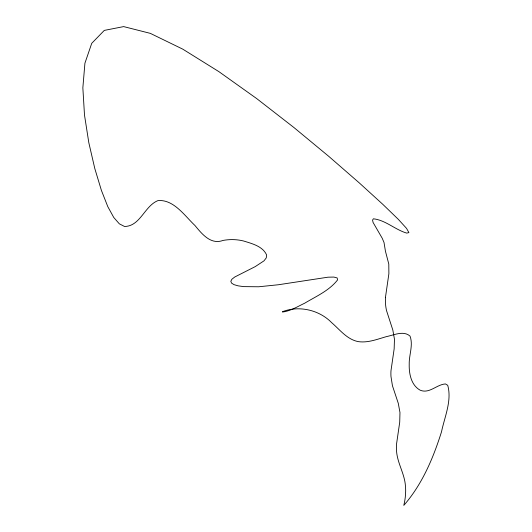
<?xml version="1.0" encoding="UTF-8"?>
<svg xmlns="http://www.w3.org/2000/svg" width="532" height="532" viewBox="0 0 532 532"><rect width="100%" height="100%" fill="white"/><g stroke="black" fill="none" stroke-linecap="round" stroke-linejoin="round"><path stroke-width="0.8" d="M385.441 297.481L385.474 303.22A55.707 46.204 -44.9 0 0 386.531 310.602L392.835 330.059L394.465 339.217L394.152 348.879L390.98 370.764A54.63 45.306 -44.9 0 0 390.98 376.51L392.436 385.713L398.295 403.369L399.971 412.519L399.725 422.155L396.539 444.047A51.644 42.833 -44.9 0 0 396.486 449.806C396.845 462.408 404.573 473.287 405.424 485.809A59.591 49.429 -44.9 0 1 405.65 491.535L405.451 495.465A65.921 54.676 -44.9 0 1 403.795 505.4C422.175 484.366 433.234 458.158 441.52 431.771C444.639 416.775 452.06 400.636 447.718 385.294L445.464 383.944C436.686 384.45 429.384 394.059 420.187 390.209C411.156 385.248 408.962 373.723 409.214 364.247C408.955 354.917 413.437 345.148 410.026 336.104C403.535 330.292 393.906 335.113 386.545 336.59C377.374 339.177 368.031 343.04 358.322 341.63C347.077 339.522 339.882 329.714 331.669 322.665C319.253 309.877 298.957 305.235 282.392 311.725L282.485 312.038C290.452 311.087 297.548 306.558 304.696 303.2C316.101 296.351 329.202 290.665 337.547 279.965L337.168 277.943L333.87 277.066L328.011 277.185L278.382 284.753L258.672 286.775L243.583 286.615L238.063 285.83L234.027 284.653L231.573 283.13L230.822 281.315L231.866 279.267L234.718 277.019L255.214 266.625L263.985 260.853L266.259 257.9L266.612 254.934C262.655 246.176 251.949 243.609 243.543 240.983C236.833 239.32 229.824 239.187 223.034 240.424C210.725 245.066 201.834 233.821 194.945 225.482C184.664 215.819 173.758 199.247 157.984 200.597C144.478 205.904 140.348 226.346 124.528 226.472L119.341 223.832L113.762 217.482L107.783 206.609L101.406 190.396L94.796 168.531L88.817 142.696L84.495 115.072L82.852 87.847L84.921 63.208L91.73 43.331L104.299 30.397L123.67 26.6L150.337 33.37L182.769 49.15L218.898 71.647L256.657 98.553L293.983 127.574L328.823 156.401L359.1 182.742L382.761 204.295L398.308 219.33L406.561 228.394L408.902 232.61L406.701 233.102C395.083 229.684 385.461 220.062 373.344 218.798L372.573 220.135L373.078 222.456L382.209 238.23L384.011 242.472L385.434 251.171L388.792 264.052L388.885 273.714L385.441 297.481"/></g></svg>
